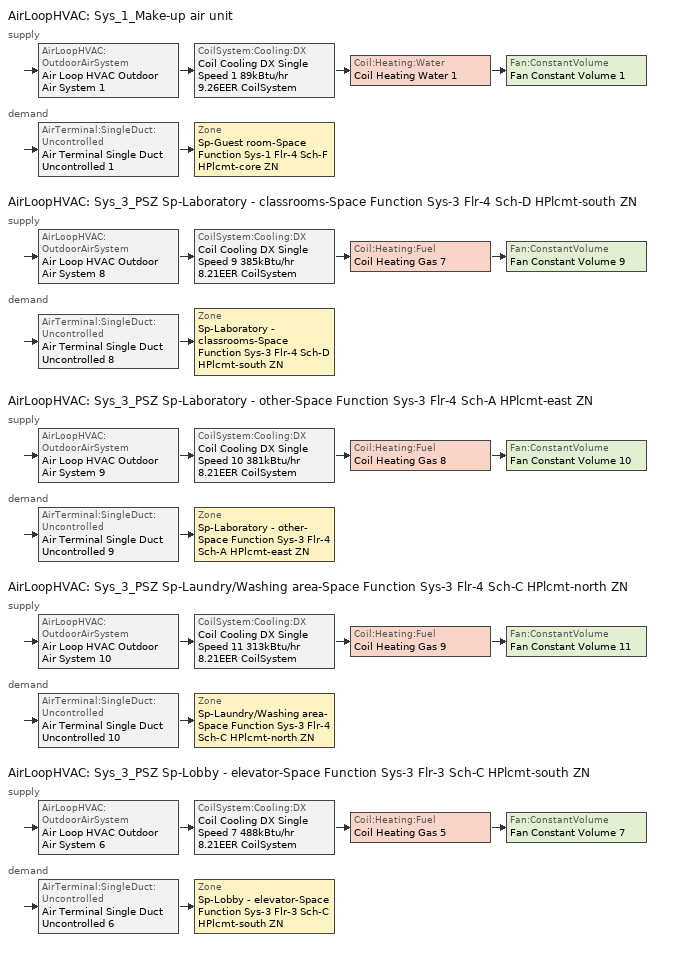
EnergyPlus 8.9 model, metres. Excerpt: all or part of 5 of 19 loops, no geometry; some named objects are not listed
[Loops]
AirLoopHVAC 'Sys_1_Make-up air unit'
 supply: AirLoopHVAC:OutdoorAirSystem 'Air Loop HVAC Outdoor Air System 1' > CoilSystem:Cooling:DX 'Coil Cooling DX Single Speed 1 89kBtu/hr 9.26EER CoilSystem' > Coil:Heating:Water 'Coil Heating Water 1' > Fan:ConstantVolume 'Fan Constant Volume 1'
 demand: AirTerminal:SingleDuct:Uncontrolled 'Air Terminal Single Duct Uncontrolled 1' > Zone 'Sp-Guest room-Space Function Sys-1 Flr-4 Sch-F HPlcmt-core ZN'
AirLoopHVAC 'Sys_3_PSZ Sp-Laboratory - classrooms-Space Function Sys-3 Flr-4 Sch-D HPlcmt-south ZN'
 supply: AirLoopHVAC:OutdoorAirSystem 'Air Loop HVAC Outdoor Air System 8' > CoilSystem:Cooling:DX 'Coil Cooling DX Single Speed 9 385kBtu/hr 8.21EER CoilSystem' > Coil:Heating:Fuel 'Coil Heating Gas 7' > Fan:ConstantVolume 'Fan Constant Volume 9'
 demand: AirTerminal:SingleDuct:Uncontrolled 'Air Terminal Single Duct Uncontrolled 8' > Zone 'Sp-Laboratory - classrooms-Space Function Sys-3 Flr-4 Sch-D HPlcmt-south ZN'
AirLoopHVAC 'Sys_3_PSZ Sp-Laboratory - other-Space Function Sys-3 Flr-4 Sch-A HPlcmt-east ZN'
 supply: AirLoopHVAC:OutdoorAirSystem 'Air Loop HVAC Outdoor Air System 9' > CoilSystem:Cooling:DX 'Coil Cooling DX Single Speed 10 381kBtu/hr 8.21EER CoilSystem' > Coil:Heating:Fuel 'Coil Heating Gas 8' > Fan:ConstantVolume 'Fan Constant Volume 10'
 demand: AirTerminal:SingleDuct:Uncontrolled 'Air Terminal Single Duct Uncontrolled 9' > Zone 'Sp-Laboratory - other-Space Function Sys-3 Flr-4 Sch-A HPlcmt-east ZN'
AirLoopHVAC 'Sys_3_PSZ Sp-Laundry/Washing area-Space Function Sys-3 Flr-4 Sch-C HPlcmt-north ZN'
 supply: AirLoopHVAC:OutdoorAirSystem 'Air Loop HVAC Outdoor Air System 10' > CoilSystem:Cooling:DX 'Coil Cooling DX Single Speed 11 313kBtu/hr 8.21EER CoilSystem' > Coil:Heating:Fuel 'Coil Heating Gas 9' > Fan:ConstantVolume 'Fan Constant Volume 11'
 demand: AirTerminal:SingleDuct:Uncontrolled 'Air Terminal Single Duct Uncontrolled 10' > Zone 'Sp-Laundry/Washing area-Space Function Sys-3 Flr-4 Sch-C HPlcmt-north ZN'
AirLoopHVAC 'Sys_3_PSZ Sp-Lobby - elevator-Space Function Sys-3 Flr-3 Sch-C HPlcmt-south ZN'
 supply: AirLoopHVAC:OutdoorAirSystem 'Air Loop HVAC Outdoor Air System 6' > CoilSystem:Cooling:DX 'Coil Cooling DX Single Speed 7 488kBtu/hr 8.21EER CoilSystem' > Coil:Heating:Fuel 'Coil Heating Gas 5' > Fan:ConstantVolume 'Fan Constant Volume 7'
 demand: AirTerminal:SingleDuct:Uncontrolled 'Air Terminal Single Duct Uncontrolled 6' > Zone 'Sp-Lobby - elevator-Space Function Sys-3 Flr-3 Sch-C HPlcmt-south ZN'
[ZoneControl:Thermostat] Control Object Type 1=ThermostatSetpoint:DualSetpoint
Name | Zone or ZoneList | Control Type Schedule | Control Name 1
Sp-Guest room-Space Function Sys-1 Flr-4 Sch-F HPlcmt-core ZN Thermostat | Sp-Guest room-Space Function Sys-1 Flr-4 Sch-F HPlcmt-core ZN | Sp-Guest room-Space Function Sys-1 Flr-4 Sch-F HPlcmt-core ZN Thermostat Schedule | Space Function Guest room Thermostat 2
Sp-Laboratory - classrooms-Space Function Sys-3 Flr-4 Sch-D HPlcmt-south ZN Thermostat | Sp-Laboratory - classrooms-Space Function Sys-3 Flr-4 Sch-D HPlcmt-south ZN | Sp-Laboratory - classrooms-Space Function Sys-3 Flr-4 Sch-D HPlcmt-south ZN Thermostat Schedule | Space Function Laboratory - classrooms Thermostat 2
Sp-Laboratory - other-Space Function Sys-3 Flr-4 Sch-A HPlcmt-east ZN Thermostat | Sp-Laboratory - other-Space Function Sys-3 Flr-4 Sch-A HPlcmt-east ZN | Sp-Laboratory - other-Space Function Sys-3 Flr-4 Sch-A HPlcmt-east ZN Thermostat Schedule | Space Function Laboratory - other Thermostat 2
Sp-Laundry/Washing area-Space Function Sys-3 Flr-4 Sch-C HPlcmt-north ZN Thermostat | Sp-Laundry/Washing area-Space Function Sys-3 Flr-4 Sch-C HPlcmt-north ZN | Sp-Laundry/Washing area-Space Function Sys-3 Flr-4 Sch-C HPlcmt-north ZN Thermostat Schedule | Space Function Laundry/Washing area Thermostat 2
Sp-Lobby - elevator-Space Function Sys-3 Flr-3 Sch-C HPlcmt-south ZN Thermostat | Sp-Lobby - elevator-Space Function Sys-3 Flr-3 Sch-C HPlcmt-south ZN | Sp-Lobby - elevator-Space Function Sys-3 Flr-3 Sch-C HPlcmt-south ZN Thermostat Schedule | Space Function Lobby - elevator Thermostat 2
[ThermostatSetpoint:DualSetpoint]
Name | Heating Setpoint Temperature Schedule | Cooling Setpoint Temperature Schedule
Space Function Guest room Thermostat 2 | NECB-F-Thermostat Setpoint-Heating | NECB-F-Thermostat Setpoint-Cooling
Space Function Laboratory - classrooms Thermostat 2 | NECB-D-Thermostat Setpoint-Heating | NECB-D-Thermostat Setpoint-Cooling
Space Function Laboratory - other Thermostat 2 | NECB-A-Thermostat Setpoint-Heating | NECB-A-Thermostat Setpoint-Cooling
Space Function Laundry/Washing area Thermostat 2; Space Function Lobby - elevator Thermostat 2 | NECB-C-Thermostat Setpoint-Heating | NECB-C-Thermostat Setpoint-Cooling
[ZoneHVAC:PackagedTerminalAirConditioner]
Sp-Guest room-Space Function Sys-1 Flr-4 Sch-F HPlcmt-core ZN PTAC: Availability Schedule=Always On Discrete; Cooling Supply Air Flow Rate {m3/s}=Autosize; Heating Supply Air Flow Rate {m3/s}=Autosize; No Load Supply Air Flow Rate {m3/s}=Autosize; Cooling Outdoor Air Flow Rate {m3/s}=Autosize; Heating Outdoor Air Flow Rate {m3/s}=Autosize; No Load Outdoor Air Flow Rate {m3/s}=Autosize; Supply Air Fan=Fan Constant Volume 2; Heating Coil=Coil Heating Electric 1; Cooling Coil=Coil Cooling DX Single Speed 2 165kBtu/hr 9.3EER; Fan Placement=DrawThrough
[Fan:ConstantVolume] Fan Total Efficiency=0.39975; Pressure Rise {Pa}=640; Maximum Flow Rate {m3/s}=AutoSize; Motor Efficiency=0.615; Motor In Airstream Fraction=1
Name | Availability Schedule
Fan Constant Volume 2 | Always On Discrete
Fan Constant Volume 1 | Sys_1_Make-up air unit Occ Sch
Fan Constant Volume 9 | Sys_3_PSZ Sp-Laboratory - classrooms-Space Function Sys-3 Flr-4 Sch-D HPlcmt-south ZN Occ Sch
Fan Constant Volume 10 | Sys_3_PSZ Sp-Laboratory - other-Space Function Sys-3 Flr-4 Sch-A HPlcmt-east ZN Occ Sch
Fan Constant Volume 11 | Sys_3_PSZ Sp-Laundry/Washing area-Space Function Sys-3 Flr-4 Sch-C HPlcmt-north ZN Occ Sch
Fan Constant Volume 7 | Sys_3_PSZ Sp-Lobby - elevator-Space Function Sys-3 Flr-3 Sch-C HPlcmt-south ZN Occ Sch
[Coil:Heating:Electric]
Coil Heating Electric 1: Availability Schedule=ON_OFF_ALWAYS_OFF; Efficiency=1; Nominal Capacity {W}=Autosize
[Coil:Cooling:DX:SingleSpeed] Availability Schedule=Always On Discrete; Gross Rated Total Cooling Capacity {W}=Autosize; Gross Rated Sensible Heat Ratio=Autosize; Rated Air Flow Rate {m3/s}=Autosize; Rated Evaporator Fan Power Per Volume Flow Rate {W/(m3/s)}=773.3; Total Cooling Capacity Function of Temperature Curve=DXCOOL-NECB2011-REF-CAPFT; Total Cooling Capacity Function of Flow Fraction Curve=DXCOOL-NECB2011-REF-CAPFFLOW; Energy Input Ratio Function of Temperature Curve=DXCOOL-NECB2011-REF-COOLEIRFT; Energy Input Ratio Function of Flow Fraction Curve=DXCOOL-NECB2011-REF-COOLEIRFFLOW; Part Load Fraction Correlation Curve=DXCOOL-NECB2011-REF-COOLPLFFPLR; Condenser Type=AirCooled; Evaporative Condenser Effectiveness=0; Evaporative Condenser Air Flow Rate {m3/s}=Autosize; Evaporative Condenser Pump Rated Power Consumption {W}=Autosize; Crankcase Heater Capacity {W}=0; Maximum Outdoor Dry-Bulb Temperature for Crankcase Heater Operation {C}=0; Basin Heater Capacity {W/K}=0; Basin Heater Setpoint Temperature {C}=10
Name | Gross Rated Cooling COP {W/W}
Coil Cooling DX Single Speed 2 165kBtu/hr 9.3EER | 3.26533
Coil Cooling DX Single Speed 1 89kBtu/hr 9.26EER | 3.19482
Coil Cooling DX Single Speed 9 385kBtu/hr 8.21EER | 3.02297
Coil Cooling DX Single Speed 10 381kBtu/hr 8.21EER | 3.02034
Coil Cooling DX Single Speed 11 313kBtu/hr 8.21EER | 2.97648
Coil Cooling DX Single Speed 7 488kBtu/hr 8.21EER | 3.08912
[AirTerminal:SingleDuct:Uncontrolled] Availability Schedule=Always On Discrete; Maximum Air Flow Rate {m3/s}=AutoSize
Air Terminal Single Duct Uncontrolled 1; Air Terminal Single Duct Uncontrolled 8; Air Terminal Single Duct Uncontrolled 9; Air Terminal Single Duct Uncontrolled 10; Air Terminal Single Duct Uncontrolled 6
[Zone equipment]
Sp-Guest room-Space Function Sys-1 Flr-4 Sch-F HPlcmt-core ZN: Sp-Guest room-Space Function Sys-1 Flr-4 Sch-F HPlcmt-core ZN PTAC, Zone HVAC Baseboard Convective Water 1, Air Terminal Single Duct Uncontrolled 1
Sp-Laboratory - classrooms-Space Function Sys-3 Flr-4 Sch-D HPlcmt-south ZN: Air Terminal Single Duct Uncontrolled 8, Zone HVAC Baseboard Convective Water 8
Sp-Laboratory - other-Space Function Sys-3 Flr-4 Sch-A HPlcmt-east ZN: Air Terminal Single Duct Uncontrolled 9, Zone HVAC Baseboard Convective Water 9
Sp-Laundry/Washing area-Space Function Sys-3 Flr-4 Sch-C HPlcmt-north ZN: Air Terminal Single Duct Uncontrolled 10, Zone HVAC Baseboard Convective Water 10
Sp-Lobby - elevator-Space Function Sys-3 Flr-3 Sch-C HPlcmt-south ZN: Air Terminal Single Duct Uncontrolled 6, Zone HVAC Baseboard Convective Water 6
[Sizing:Zone] Zone Cooling Design Supply Air Temperature Input Method=SupplyAirTemperature; Zone Cooling Design Supply Air Temperature {C}=13; Zone Cooling Design Supply Air Temperature Difference {deltaC}=11.11; Zone Heating Design Supply Air Temperature Input Method=SupplyAirTemperature; Zone Heating Design Supply Air Temperature {C}=43; Zone Heating Design Supply Air Temperature Difference {deltaC}=11.11; Zone Cooling Design Supply Air Humidity Ratio {kgWater/kgDryAir}=0.0085; Zone Heating Design Supply Air Humidity Ratio {kgWater/kgDryAir}=0.008; Zone Heating Sizing Factor=1.3; Zone Cooling Sizing Factor=1.1; Cooling Design Air Flow Method=DesignDay; Cooling Design Air Flow Rate {m3/s}=0; Cooling Minimum Air Flow per Zone Floor Area {m3/s-m2}=0.000762; Cooling Minimum Air Flow {m3/s}=0; Cooling Minimum Air Flow Fraction=0; Heating Design Air Flow Method=DesignDay; Heating Design Air Flow Rate {m3/s}=0; Heating Maximum Air Flow per Zone Floor Area {m3/s-m2}=0.002032; Heating Maximum Air Flow {m3/s}=0.141576; Heating Maximum Air Flow Fraction=0.3; Account for Dedicated Outdoor Air System=No
Name | Design Specification Outdoor Air Object | Design Specification Zone Air Distribution Object
Sp-Guest room-Space Function Sys-1 Flr-4 Sch-F HPlcmt-core ZN | Space Function Guest room Ventilation | Sp-Guest room-Space Function Sys-1 Flr-4 Sch-F HPlcmt-core ZN Design Spec Zone Air Dist
Sp-Laboratory - classrooms-Space Function Sys-3 Flr-4 Sch-D HPlcmt-south ZN | Space Function Laboratory - classrooms Ventilation | Sp-Laboratory - classrooms-Space Function Sys-3 Flr-4 Sch-D HPlcmt-south ZN Design Spec Zone Air Dist
Sp-Laboratory - other-Space Function Sys-3 Flr-4 Sch-A HPlcmt-east ZN | Space Function Laboratory - other Ventilation | Sp-Laboratory - other-Space Function Sys-3 Flr-4 Sch-A HPlcmt-east ZN Design Spec Zone Air Dist
Sp-Laundry/Washing area-Space Function Sys-3 Flr-4 Sch-C HPlcmt-north ZN | Space Function Laundry/Washing area Ventilation | Sp-Laundry/Washing area-Space Function Sys-3 Flr-4 Sch-C HPlcmt-north ZN Design Spec Zone Air Dist
Sp-Lobby - elevator-Space Function Sys-3 Flr-3 Sch-C HPlcmt-south ZN | Space Function Lobby - elevator Ventilation | Sp-Lobby - elevator-Space Function Sys-3 Flr-3 Sch-C HPlcmt-south ZN Design Spec Zone Air Dist
[DesignSpecification:ZoneAirDistribution] Zone Air Distribution Effectiveness in Cooling Mode=1; Zone Air Distribution Effectiveness in Heating Mode=1
Sp-Guest room-Space Function Sys-1 Flr-4 Sch-F HPlcmt-core ZN Design Spec Zone Air Dist; Sp-Laboratory - classrooms-Space Function Sys-3 Flr-4 Sch-D HPlcmt-south ZN Design Spec Zone Air Dist; Sp-Laboratory - other-Space Function Sys-3 Flr-4 Sch-A HPlcmt-east ZN Design Spec Zone Air Dist; Sp-Laundry/Washing area-Space Function Sys-3 Flr-4 Sch-C HPlcmt-north ZN Design Spec Zone Air Dist; Sp-Lobby - elevator-Space Function Sys-3 Flr-3 Sch-C HPlcmt-south ZN Design Spec Zone Air Dist
[Controller:MechanicalVentilation] Demand Controlled Ventilation=No; System Outdoor Air Method=ZoneSum
Name | Availability Schedule | Zone Name 1 | Design Specification Outdoor Air Object Name 1 | Design Specification Zone Air Distribution Object Name 1
Controller Mechanical Ventilation 1 | Sys_1_Make-up air unit Occ Sch | Sp-Guest room-Space Function Sys-1 Flr-4 Sch-F HPlcmt-core ZN | Space Function Guest room Ventilation | Sp-Guest room-Space Function Sys-1 Flr-4 Sch-F HPlcmt-core ZN Design Spec Zone Air Dist
Controller Mechanical Ventilation 8 | Sys_3_PSZ Sp-Laboratory - classrooms-Space Function Sys-3 Flr-4 Sch-D HPlcmt-south ZN Occ Sch | Sp-Laboratory - classrooms-Space Function Sys-3 Flr-4 Sch-D HPlcmt-south ZN | Space Function Laboratory - classrooms Ventilation | Sp-Laboratory - classrooms-Space Function Sys-3 Flr-4 Sch-D HPlcmt-south ZN Design Spec Zone Air Dist
Controller Mechanical Ventilation 9 | Sys_3_PSZ Sp-Laboratory - other-Space Function Sys-3 Flr-4 Sch-A HPlcmt-east ZN Occ Sch | Sp-Laboratory - other-Space Function Sys-3 Flr-4 Sch-A HPlcmt-east ZN | Space Function Laboratory - other Ventilation | Sp-Laboratory - other-Space Function Sys-3 Flr-4 Sch-A HPlcmt-east ZN Design Spec Zone Air Dist
Controller Mechanical Ventilation 10 | Sys_3_PSZ Sp-Laundry/Washing area-Space Function Sys-3 Flr-4 Sch-C HPlcmt-north ZN Occ Sch | Sp-Laundry/Washing area-Space Function Sys-3 Flr-4 Sch-C HPlcmt-north ZN | Space Function Laundry/Washing area Ventilation | Sp-Laundry/Washing area-Space Function Sys-3 Flr-4 Sch-C HPlcmt-north ZN Design Spec Zone Air Dist
Controller Mechanical Ventilation 6 | Sys_3_PSZ Sp-Lobby - elevator-Space Function Sys-3 Flr-3 Sch-C HPlcmt-south ZN Occ Sch | Sp-Lobby - elevator-Space Function Sys-3 Flr-3 Sch-C HPlcmt-south ZN | Space Function Lobby - elevator Ventilation | Sp-Lobby - elevator-Space Function Sys-3 Flr-3 Sch-C HPlcmt-south ZN Design Spec Zone Air Dist
[DesignSpecification:OutdoorAir] Outdoor Air Method=Sum; Outdoor Air Flow per Person {m3/s-person}=0; Outdoor Air Flow per Zone {m3/s}=0; Outdoor Air Flow Air Changes per Hour {1/hr}=0
Name | Outdoor Air Flow per Zone Floor Area {m3/s-m2}
Space Function Guest room Ventilation | 0.0005588
Space Function Laboratory - classrooms Ventilation; Space Function Laboratory - other Ventilation | 0.0021844
Space Function Laundry/Washing area Ventilation | 0.00084836
Space Function Lobby - elevator Ventilation | 0.00404876
[Coil:Heating:Water]
Coil Heating Water 1: Availability Schedule=Always On Discrete; U-Factor Times Area Value {W/K}=Autosize; Maximum Water Flow Rate {m3/s}=Autosize; Performance Input Method=UFactorTimesAreaAndDesignWaterFlowRate; Rated Capacity {W}=Autosize; Rated Inlet Water Temperature {C}=82.2; Rated Inlet Air Temperature {C}=16.6; Rated Outlet Water Temperature {C}=71.1; Rated Outlet Air Temperature {C}=32.2; Rated Ratio for Air and Water Convection=0.5
[AirLoopHVAC] Design Supply Air Flow Rate {m3/s}=AutoSize
Sys_1_Make-up air unit; Sys_3_PSZ Sp-Laboratory - classrooms-Space Function Sys-3 Flr-4 Sch-D HPlcmt-south ZN; Sys_3_PSZ Sp-Laboratory - other-Space Function Sys-3 Flr-4 Sch-A HPlcmt-east ZN; Sys_3_PSZ Sp-Laundry/Washing area-Space Function Sys-3 Flr-4 Sch-C HPlcmt-north ZN; Sys_3_PSZ Sp-Lobby - elevator-Space Function Sys-3 Flr-3 Sch-C HPlcmt-south ZN
[Sizing:System] Design Outdoor Air Flow Rate {m3/s}=Autosize; Central Heating Maximum System Air Flow Ratio=1; Preheat Design Temperature {C}=7; Preheat Design Humidity Ratio {kgWater/kgDryAir}=0.008; Precool Design Temperature {C}=13; Precool Design Humidity Ratio {kgWater/kgDryAir}=0.008; Central Cooling Design Supply Air Temperature {C}=13; Central Heating Design Supply Air Temperature {C}=43; Type of Zone Sum to Use=NonCoincident; Central Cooling Design Supply Air Humidity Ratio {kgWater/kgDryAir}=0.0085; Central Heating Design Supply Air Humidity Ratio {kgWater/kgDryAir}=0.008; Cooling Supply Air Flow Rate Method=DesignDay; Cooling Supply Air Flow Rate {m3/s}=0; Cooling Supply Air Flow Rate Per Floor Area {m3/s-m2}=0.00996765; Cooling Fraction of Autosized Cooling Supply Air Flow Rate=1; Cooling Supply Air Flow Rate Per Unit Cooling Capacity {m3/s-W}=3.94755e-05; Heating Supply Air Flow Rate Method=DesignDay; Heating Supply Air Flow Rate {m3/s}=0; Heating Supply Air Flow Rate Per Floor Area {m3/s-m2}=0.00996765; Heating Fraction of Autosized Heating Supply Air Flow Rate=1; Heating Fraction of Autosized Cooling Supply Air Flow Rate=1; Heating Supply Air Flow Rate Per Unit Heating Capacity {m3/s-W}=3.15882e-05; System Outdoor Air Method=ZoneSum; Zone Maximum Outdoor Air Fraction=1; Cooling Design Capacity Method=CoolingDesignCapacity; Cooling Design Capacity {W}=Autosize; Cooling Design Capacity Per Floor Area {W/m2}=234.7; Fraction of Autosized Cooling Design Capacity=1; Heating Design Capacity Method=HeatingDesignCapacity; Heating Design Capacity {W}=Autosize; Heating Design Capacity Per Floor Area {W/m2}=157; Fraction of Autosized Heating Design Capacity=1; Central Cooling Capacity Control Method=OnOff
Name | Type of Load to Size On | 100% Outdoor Air in Cooling | 100% Outdoor Air in Heating
Sys_1_Make-up air unit | VentilationRequirement | Yes | Yes
Sys_3_PSZ Sp-Laboratory - classrooms-Space Function Sys-3 Flr-4 Sch-D HPlcmt-south ZN; Sys_3_PSZ Sp-Laboratory - other-Space Function Sys-3 Flr-4 Sch-A HPlcmt-east ZN; Sys_3_PSZ Sp-Laundry/Washing area-Space Function Sys-3 Flr-4 Sch-C HPlcmt-north ZN; Sys_3_PSZ Sp-Lobby - elevator-Space Function Sys-3 Flr-3 Sch-C HPlcmt-south ZN | Sensible | No | No
[Controller:WaterCoil]
Controller Water Coil 1: Control Variable=Temperature; Action=Normal; Actuator Variable=Flow; Controller Convergence Tolerance {deltaC}=0.0001; Maximum Actuated Flow {m3/s}=Autosize; Minimum Actuated Flow {m3/s}=0
[Controller:OutdoorAir] Minimum Outdoor Air Flow Rate {m3/s}=Autosize; Maximum Outdoor Air Flow Rate {m3/s}=Autosize; Economizer Control Type=DifferentialEnthalpy; Economizer Control Action Type=ModulateFlow; Lockout Type=NoLockout; Minimum Limit Type=FixedMinimum; High Humidity Control=No; Control High Indoor Humidity Based on Outdoor Humidity Ratio=Yes
Name | Minimum Outdoor Air Schedule | Mechanical Ventilation Controller | Heat Recovery Bypass Control Type
Controller Outdoor Air 1 | Sys_1_Make-up air unit Occ Sch | Controller Mechanical Ventilation 1 | BypassWhenWithinEconomizerLimits
Controller Outdoor Air 8 | Sys_3_PSZ Sp-Laboratory - classrooms-Space Function Sys-3 Flr-4 Sch-D HPlcmt-south ZN Occ Sch | Controller Mechanical Ventilation 8 | BypassWhenOAFlowGreaterThanMinimum
Controller Outdoor Air 9 | Sys_3_PSZ Sp-Laboratory - other-Space Function Sys-3 Flr-4 Sch-A HPlcmt-east ZN Occ Sch | Controller Mechanical Ventilation 9 | BypassWhenOAFlowGreaterThanMinimum
Controller Outdoor Air 10 | Sys_3_PSZ Sp-Laundry/Washing area-Space Function Sys-3 Flr-4 Sch-C HPlcmt-north ZN Occ Sch | Controller Mechanical Ventilation 10 | BypassWhenOAFlowGreaterThanMinimum
Controller Outdoor Air 6 | Sys_3_PSZ Sp-Lobby - elevator-Space Function Sys-3 Flr-3 Sch-C HPlcmt-south ZN Occ Sch | Controller Mechanical Ventilation 6 | BypassWhenOAFlowGreaterThanMinimum
[HeatExchanger:AirToAir:SensibleAndLatent] Availability Schedule=Always On Discrete; Nominal Supply Air Flow Rate {m3/s}=Autosize; Sensible Effectiveness at 100% Heating Air Flow=0.5; Latent Effectiveness at 100% Heating Air Flow=0.5; Sensible Effectiveness at 75% Heating Air Flow=0.5; Latent Effectiveness at 75% Heating Air Flow=0.5; Sensible Effectiveness at 100% Cooling Air Flow=0.5; Latent Effectiveness at 100% Cooling Air Flow=0.5; Sensible Effectiveness at 75% Cooling Air Flow=0.5; Latent Effectiveness at 75% Cooling Air Flow=0.5; Supply Air Outlet Temperature Control=Yes; Heat Exchanger Type=Rotary; Frost Control Type=ExhaustOnly; Threshold Temperature {C}=-23.3; Initial Defrost Time Fraction=0.167; Rate of Defrost Time Fraction Increase {1/K}=1.44; Economizer Lockout=Yes
Name | Nominal Electric Power {W}
Sys_1_Make-up air unit ERV | 1052.35
Sys_3_PSZ Sp-Laboratory - classrooms-Space Function Sys-3 Flr-4 Sch-D HPlcmt-south ZN ERV; Sys_3_PSZ Sp-Laboratory - other-Space Function Sys-3 Flr-4 Sch-A HPlcmt-east ZN ERV | 2988.7
Sys_3_PSZ Sp-Laundry/Washing area-Space Function Sys-3 Flr-4 Sch-C HPlcmt-north ZN ERV | 1191.31
Sys_3_PSZ Sp-Lobby - elevator-Space Function Sys-3 Flr-3 Sch-C HPlcmt-south ZN ERV | 5496.85
[SetpointManager:OutdoorAirPretreat] Control Variable=Temperature; Minimum Setpoint Temperature {C}=-99; Maximum Setpoint Temperature {C}=99; Minimum Setpoint Humidity Ratio {kgWater/kgDryAir}=1e-05; Maximum Setpoint Humidity Ratio {kgWater/kgDryAir}=1
Setpoint Manager Outdoor Air Pretreat 1; Setpoint Manager Outdoor Air Pretreat 2; Setpoint Manager Outdoor Air Pretreat 3; Setpoint Manager Outdoor Air Pretreat 4; Setpoint Manager Outdoor Air Pretreat 5
[SetpointManager:MixedAir] Control Variable=Temperature
Node 44 OS Default SPM; Node 43 OS Default SPM; Node 42 OS Default SPM; Node 137 OS Default SPM; Node 136 OS Default SPM; Node 135 OS Default SPM; Node 150 OS Default SPM; Node 149 OS Default SPM; Node 148 OS Default SPM; Node 163 OS Default SPM; Node 162 OS Default SPM; Node 161 OS Default SPM; Node 111 OS Default SPM; Node 110 OS Default SPM; Node 109 OS Default SPM
[CoilSystem:Cooling:DX] Availability Schedule=Always On Discrete
Name | Cooling Coil
Coil Cooling DX Single Speed 1 89kBtu/hr 9.26EER CoilSystem | Coil Cooling DX Single Speed 1 89kBtu/hr 9.26EER
Coil Cooling DX Single Speed 9 385kBtu/hr 8.21EER CoilSystem | Coil Cooling DX Single Speed 9 385kBtu/hr 8.21EER
Coil Cooling DX Single Speed 10 381kBtu/hr 8.21EER CoilSystem | Coil Cooling DX Single Speed 10 381kBtu/hr 8.21EER
Coil Cooling DX Single Speed 11 313kBtu/hr 8.21EER CoilSystem | Coil Cooling DX Single Speed 11 313kBtu/hr 8.21EER
Coil Cooling DX Single Speed 7 488kBtu/hr 8.21EER CoilSystem | Coil Cooling DX Single Speed 7 488kBtu/hr 8.21EER
[SetpointManager:Scheduled]
Setpoint Manager Scheduled 1: Control Variable=Temperature; Schedule=Makeup-Air Unit Supply Air Temp
[Coil:Heating:Fuel] Availability Schedule=Always On Discrete; Fuel Type=NaturalGas; Burner Efficiency=0.81; Nominal Capacity {W}=AutoSize; Parasitic Electric Load {W}=0; Part Load Fraction Correlation Curve=FURNACE-EFFPLR-NECB2011; Parasitic Fuel Load {W}=0
Coil Heating Gas 7; Coil Heating Gas 8; Coil Heating Gas 9; Coil Heating Gas 5
[SetpointManager:SingleZone:Reheat] Control Variable=Temperature; Minimum Supply Air Temperature {C}=13; Maximum Supply Air Temperature {C}=43
Name | Control Zone
Setpoint Manager Single Zone Reheat 7 | Sp-Laboratory - classrooms-Space Function Sys-3 Flr-4 Sch-D HPlcmt-south ZN
Setpoint Manager Single Zone Reheat 8 | Sp-Laboratory - other-Space Function Sys-3 Flr-4 Sch-A HPlcmt-east ZN
Setpoint Manager Single Zone Reheat 9 | Sp-Laundry/Washing area-Space Function Sys-3 Flr-4 Sch-C HPlcmt-north ZN
Setpoint Manager Single Zone Reheat 5 | Sp-Lobby - elevator-Space Function Sys-3 Flr-3 Sch-C HPlcmt-south ZN
[Schedule:Compact]
Sp-Guest room-Space Function Sys-1 Flr-4 Sch-F HPlcmt-core ZN Thermostat Schedule; Sp-Laboratory - classrooms-Space Function Sys-3 Flr-4 Sch-D HPlcmt-south ZN Thermostat Schedule; Sp-Laboratory - other-Space Function Sys-3 Flr-4 Sch-A HPlcmt-east ZN Thermostat Schedule; Sp-Laundry/Washing area-Space Function Sys-3 Flr-4 Sch-C HPlcmt-north ZN Thermostat Schedule; Sp-Lobby - elevator-Space Function Sys-3 Flr-3 Sch-C HPlcmt-south ZN Thermostat Schedule: Through: 12/31, For: AllDays, Until: 24:00, 4
[Schedule:Day:Interval]
NECB-F-Thermostat Setpoint-Heating Sun|Hol Day; NECB-F-Thermostat Setpoint-Heating Default|Wkdy Day; NECB-F-Thermostat Setpoint-Heating Sat Day; NECB-F-Thermostat Setpoint-Heating Default: No, 01:00, 22, 07:00, 18, 08:00, 20, 24:00, 22
NECB-F-Thermostat Setpoint-Cooling Sun|Hol Day; NECB-F-Thermostat Setpoint-Cooling Default|Wkdy Day; NECB-F-Thermostat Setpoint-Cooling Sat Day; NECB-F-Thermostat Setpoint-Cooling Default: No, 24:00, 24
sunON_OFF_ALWAYS_OFF 1; wkdON_OFF_ALWAYS_OFF 1; satON_OFF_ALWAYS_OFF 1; Schedule Day 3: No, 01:00, 0, 02:00, 0, 03:00, 0, 04:00, 0, 05:00, 0, 06:00, 0, 07:00, 0, 08:00, 0, 09:00, 0, 10:00, 0, 11:00, 0, 12:00, 0, 13:00, 0, 14:00, 0, 15:00, 0, 16:00, 0, 17:00, 0, 18:00, 0, 19:00, 0, 20:00, 0, 21:00, 0, 22:00, 0, 23:00, 0, 24:00, 0
Sys_1_Make-up air unit Occ Sch Sunday; Sys_1_Make-up air unit Occ Sch Monday; Sys_1_Make-up air unit Occ Sch Tuesday; Sys_1_Make-up air unit Occ Sch Wednesday; Sys_1_Make-up air unit Occ Sch Thursday; Sys_1_Make-up air unit Occ Sch Friday; Sys_1_Make-up air unit Occ Sch Saturday: No, 10:00, 1, 16:00, 0, 24:00, 1
Sys_1_Make-up air unit Occ Sch Default; Sys_1_Make-up air unit Occ Sch Summer Design Day; Sys_1_Make-up air unit Occ Sch Winter Design Day; Sys_3_PSZ Sp-Laboratory - classrooms-Space Function Sys-3 Flr-4 Sch-D HPlcmt-south ZN Occ Sch Default; Sys_3_PSZ Sp-Laboratory - classrooms-Space Function Sys-3 Flr-4 Sch-D HPlcmt-south ZN Occ Sch Summer Design Day; Sys_3_PSZ Sp-Laboratory - classrooms-Space Function Sys-3 Flr-4 Sch-D HPlcmt-south ZN Occ Sch Winter Design Day; Sys_3_PSZ Sp-Laboratory - other-Space Function Sys-3 Flr-4 Sch-A HPlcmt-east ZN Occ Sch Default; Sys_3_PSZ Sp-Laboratory - other-Space Function Sys-3 Flr-4 Sch-A HPlcmt-east ZN Occ Sch Summer Design Day; Sys_3_PSZ Sp-Laboratory - other-Space Function Sys-3 Flr-4 Sch-A HPlcmt-east ZN Occ Sch Winter Design Day; Sys_3_PSZ Sp-Laundry/Washing area-Space Function Sys-3 Flr-4 Sch-C HPlcmt-north ZN Occ Sch Default; Sys_3_PSZ Sp-Laundry/Washing area-Space Function Sys-3 Flr-4 Sch-C HPlcmt-north ZN Occ Sch Summer Design Day; Sys_3_PSZ Sp-Laundry/Washing area-Space Function Sys-3 Flr-4 Sch-C HPlcmt-north ZN Occ Sch Winter Design Day; Sys_3_PSZ Sp-Lobby - elevator-Space Function Sys-3 Flr-3 Sch-C HPlcmt-south ZN Occ Sch Default; Sys_3_PSZ Sp-Lobby - elevator-Space Function Sys-3 Flr-3 Sch-C HPlcmt-south ZN Occ Sch Summer Design Day; Sys_3_PSZ Sp-Lobby - elevator-Space Function Sys-3 Flr-3 Sch-C HPlcmt-south ZN Occ Sch Winter Design Day: No, 24:00, 1
NECB-D-Thermostat Setpoint-Heating Sun|Hol Day; NECB-D-Thermostat Setpoint-Heating Sat Day; NECB-A-Thermostat Setpoint-Heating Sun|Hol Day; NECB-A-Thermostat Setpoint-Heating Sat Day: No, 24:00, 18
NECB-D-Thermostat Setpoint-Heating Default|Wkdy Day; NECB-D-Thermostat Setpoint-Heating Default: No, 07:00, 18, 08:00, 20, 23:00, 22, 24:00, 18
NECB-D-Thermostat Setpoint-Cooling Sun|Hol Day; NECB-D-Thermostat Setpoint-Cooling Sat Day; NECB-A-Thermostat Setpoint-Cooling Sun|Hol Day; NECB-A-Thermostat Setpoint-Cooling Sat Day: No, 24:00, 35
NECB-D-Thermostat Setpoint-Cooling Default|Wkdy Day; NECB-D-Thermostat Setpoint-Cooling Default: No, 07:00, 35, 23:00, 24, 24:00, 35
Sys_3_PSZ Sp-Laboratory - classrooms-Space Function Sys-3 Flr-4 Sch-D HPlcmt-south ZN Occ Sch Sunday; Sys_3_PSZ Sp-Laboratory - classrooms-Space Function Sys-3 Flr-4 Sch-D HPlcmt-south ZN Occ Sch Saturday; Sys_3_PSZ Sp-Laboratory - other-Space Function Sys-3 Flr-4 Sch-A HPlcmt-east ZN Occ Sch Sunday; Sys_3_PSZ Sp-Laboratory - other-Space Function Sys-3 Flr-4 Sch-A HPlcmt-east ZN Occ Sch Saturday: No, 24:00, 0
Sys_3_PSZ Sp-Laboratory - classrooms-Space Function Sys-3 Flr-4 Sch-D HPlcmt-south ZN Occ Sch Monday; Sys_3_PSZ Sp-Laboratory - classrooms-Space Function Sys-3 Flr-4 Sch-D HPlcmt-south ZN Occ Sch Tuesday; Sys_3_PSZ Sp-Laboratory - classrooms-Space Function Sys-3 Flr-4 Sch-D HPlcmt-south ZN Occ Sch Wednesday; Sys_3_PSZ Sp-Laboratory - classrooms-Space Function Sys-3 Flr-4 Sch-D HPlcmt-south ZN Occ Sch Thursday; Sys_3_PSZ Sp-Laboratory - classrooms-Space Function Sys-3 Flr-4 Sch-D HPlcmt-south ZN Occ Sch Friday: No, 09:00, 0, 18:00, 1, 19:00, 0, 22:00, 1, 24:00, 0
NECB-A-Thermostat Setpoint-Heating Default|Wkdy Day; NECB-A-Thermostat Setpoint-Heating Default: No, 06:00, 18, 07:00, 20, 21:00, 22, 24:00, 18
NECB-A-Thermostat Setpoint-Cooling Default|Wkdy Day; NECB-A-Thermostat Setpoint-Cooling Default: No, 06:00, 35, 21:00, 24, 24:00, 35
Sys_3_PSZ Sp-Laboratory - other-Space Function Sys-3 Flr-4 Sch-A HPlcmt-east ZN Occ Sch Monday; Sys_3_PSZ Sp-Laboratory - other-Space Function Sys-3 Flr-4 Sch-A HPlcmt-east ZN Occ Sch Tuesday; Sys_3_PSZ Sp-Laboratory - other-Space Function Sys-3 Flr-4 Sch-A HPlcmt-east ZN Occ Sch Wednesday; Sys_3_PSZ Sp-Laboratory - other-Space Function Sys-3 Flr-4 Sch-A HPlcmt-east ZN Occ Sch Thursday; Sys_3_PSZ Sp-Laboratory - other-Space Function Sys-3 Flr-4 Sch-A HPlcmt-east ZN Occ Sch Friday: No, 08:00, 0, 19:00, 1, 24:00, 0
NECB-C-Thermostat Setpoint-Heating Sun|Hol Day: No, 09:00, 18, 10:00, 20, 19:00, 22, 24:00, 18
NECB-C-Thermostat Setpoint-Heating Default|Wkdy Day; NECB-C-Thermostat Setpoint-Heating Sat Day; NECB-C-Thermostat Setpoint-Heating Default: No, 07:00, 18, 08:00, 20, 21:00, 22, 24:00, 18
NECB-C-Thermostat Setpoint-Cooling Sun|Hol Day: No, 07:00, 35, 19:00, 24, 24:00, 35
NECB-C-Thermostat Setpoint-Cooling Default|Wkdy Day; NECB-C-Thermostat Setpoint-Cooling Sat Day; NECB-C-Thermostat Setpoint-Cooling Default: No, 07:00, 35, 21:00, 24, 24:00, 35
Sys_3_PSZ Sp-Laundry/Washing area-Space Function Sys-3 Flr-4 Sch-C HPlcmt-north ZN Occ Sch Sunday; Sys_3_PSZ Sp-Lobby - elevator-Space Function Sys-3 Flr-3 Sch-C HPlcmt-south ZN Occ Sch Sunday: No, 09:00, 0, 19:00, 1, 24:00, 0
Sys_3_PSZ Sp-Laundry/Washing area-Space Function Sys-3 Flr-4 Sch-C HPlcmt-north ZN Occ Sch Monday; Sys_3_PSZ Sp-Laundry/Washing area-Space Function Sys-3 Flr-4 Sch-C HPlcmt-north ZN Occ Sch Tuesday; Sys_3_PSZ Sp-Laundry/Washing area-Space Function Sys-3 Flr-4 Sch-C HPlcmt-north ZN Occ Sch Wednesday; Sys_3_PSZ Sp-Laundry/Washing area-Space Function Sys-3 Flr-4 Sch-C HPlcmt-north ZN Occ Sch Thursday; Sys_3_PSZ Sp-Laundry/Washing area-Space Function Sys-3 Flr-4 Sch-C HPlcmt-north ZN Occ Sch Friday; Sys_3_PSZ Sp-Laundry/Washing area-Space Function Sys-3 Flr-4 Sch-C HPlcmt-north ZN Occ Sch Saturday; Sys_3_PSZ Sp-Lobby - elevator-Space Function Sys-3 Flr-3 Sch-C HPlcmt-south ZN Occ Sch Monday; Sys_3_PSZ Sp-Lobby - elevator-Space Function Sys-3 Flr-3 Sch-C HPlcmt-south ZN Occ Sch Tuesday; Sys_3_PSZ Sp-Lobby - elevator-Space Function Sys-3 Flr-3 Sch-C HPlcmt-south ZN Occ Sch Wednesday; Sys_3_PSZ Sp-Lobby - elevator-Space Function Sys-3 Flr-3 Sch-C HPlcmt-south ZN Occ Sch Thursday; Sys_3_PSZ Sp-Lobby - elevator-Space Function Sys-3 Flr-3 Sch-C HPlcmt-south ZN Occ Sch Friday; Sys_3_PSZ Sp-Lobby - elevator-Space Function Sys-3 Flr-3 Sch-C HPlcmt-south ZN Occ Sch Saturday: No, 09:00, 0, 21:00, 1, 24:00, 0
Makeup Air Unit Supply Air Temp Default: No, 24:00, 20
[Schedule:Week:Daily]
NECB-F-Thermostat Setpoint-Heating Week Rule - Jan1-Dec31: NECB-F-Thermostat Setpoint-Heating Sun|Hol Day, NECB-F-Thermostat Setpoint-Heating Default|Wkdy Day, NECB-F-Thermostat Setpoint-Heating Default|Wkdy Day, NECB-F-Thermostat Setpoint-Heating Default|Wkdy Day, NECB-F-Thermostat Setpoint-Heating Default|Wkdy Day, NECB-F-Thermostat Setpoint-Heating Default|Wkdy Day, NECB-F-Thermostat Setpoint-Heating Sat Day, NECB-F-Thermostat Setpoint-Heating Default, NECB-F-Thermostat Setpoint-Heating Default, NECB-F-Thermostat Setpoint-Heating Default, NECB-F-Thermostat Setpoint-Heating Default, NECB-F-Thermostat Setpoint-Heating Default
NECB-F-Thermostat Setpoint-Cooling Week Rule - Jan1-Dec31: NECB-F-Thermostat Setpoint-Cooling Sun|Hol Day, NECB-F-Thermostat Setpoint-Cooling Default|Wkdy Day, NECB-F-Thermostat Setpoint-Cooling Default|Wkdy Day, NECB-F-Thermostat Setpoint-Cooling Default|Wkdy Day, NECB-F-Thermostat Setpoint-Cooling Default|Wkdy Day, NECB-F-Thermostat Setpoint-Cooling Default|Wkdy Day, NECB-F-Thermostat Setpoint-Cooling Sat Day, NECB-F-Thermostat Setpoint-Cooling Default, NECB-F-Thermostat Setpoint-Cooling Default, NECB-F-Thermostat Setpoint-Cooling Default, NECB-F-Thermostat Setpoint-Cooling Default, NECB-F-Thermostat Setpoint-Cooling Default
ON_OFF_ALWAYS_OFF Week Rule - Jan1-Dec31: sunON_OFF_ALWAYS_OFF 1, wkdON_OFF_ALWAYS_OFF 1, wkdON_OFF_ALWAYS_OFF 1, wkdON_OFF_ALWAYS_OFF 1, wkdON_OFF_ALWAYS_OFF 1, wkdON_OFF_ALWAYS_OFF 1, satON_OFF_ALWAYS_OFF 1, Schedule Day 3, Schedule Day 3, Schedule Day 3, Schedule Day 3, Schedule Day 3
Sys_1_Make-up air unit Occ Sch Week Rule - Jan1-Dec31: Sys_1_Make-up air unit Occ Sch Sunday, Sys_1_Make-up air unit Occ Sch Monday, Sys_1_Make-up air unit Occ Sch Tuesday, Sys_1_Make-up air unit Occ Sch Wednesday, Sys_1_Make-up air unit Occ Sch Thursday, Sys_1_Make-up air unit Occ Sch Friday, Sys_1_Make-up air unit Occ Sch Saturday, Sys_1_Make-up air unit Occ Sch Default, Sys_1_Make-up air unit Occ Sch Summer Design Day, Sys_1_Make-up air unit Occ Sch Winter Design Day, Sys_1_Make-up air unit Occ Sch Default, Sys_1_Make-up air unit Occ Sch Default
NECB-D-Thermostat Setpoint-Heating Week Rule - Jan1-Dec31: NECB-D-Thermostat Setpoint-Heating Sun|Hol Day, NECB-D-Thermostat Setpoint-Heating Default|Wkdy Day, NECB-D-Thermostat Setpoint-Heating Default|Wkdy Day, NECB-D-Thermostat Setpoint-Heating Default|Wkdy Day, NECB-D-Thermostat Setpoint-Heating Default|Wkdy Day, NECB-D-Thermostat Setpoint-Heating Default|Wkdy Day, NECB-D-Thermostat Setpoint-Heating Sat Day, NECB-D-Thermostat Setpoint-Heating Default, NECB-D-Thermostat Setpoint-Heating Default, NECB-D-Thermostat Setpoint-Heating Default, NECB-D-Thermostat Setpoint-Heating Default, NECB-D-Thermostat Setpoint-Heating Default
NECB-D-Thermostat Setpoint-Cooling Week Rule - Jan1-Dec31: NECB-D-Thermostat Setpoint-Cooling Sun|Hol Day, NECB-D-Thermostat Setpoint-Cooling Default|Wkdy Day, NECB-D-Thermostat Setpoint-Cooling Default|Wkdy Day, NECB-D-Thermostat Setpoint-Cooling Default|Wkdy Day, NECB-D-Thermostat Setpoint-Cooling Default|Wkdy Day, NECB-D-Thermostat Setpoint-Cooling Default|Wkdy Day, NECB-D-Thermostat Setpoint-Cooling Sat Day, NECB-D-Thermostat Setpoint-Cooling Default, NECB-D-Thermostat Setpoint-Cooling Default, NECB-D-Thermostat Setpoint-Cooling Default, NECB-D-Thermostat Setpoint-Cooling Default, NECB-D-Thermostat Setpoint-Cooling Default
Sys_3_PSZ Sp-Laboratory - classrooms-Space Function Sys-3 Flr-4 Sch-D HPlcmt-south ZN Occ Sch Week Rule - Jan1-Dec31: Sys_3_PSZ Sp-Laboratory - classrooms-Space Function Sys-3 Flr-4 Sch-D HPlcmt-south ZN Occ Sch Sunday, Sys_3_PSZ Sp-Laboratory - classrooms-Space Function Sys-3 Flr-4 Sch-D HPlcmt-south ZN Occ Sch Monday, Sys_3_PSZ Sp-Laboratory - classrooms-Space Function Sys-3 Flr-4 Sch-D HPlcmt-south ZN Occ Sch Tuesday, Sys_3_PSZ Sp-Laboratory - classrooms-Space Function Sys-3 Flr-4 Sch-D HPlcmt-south ZN Occ Sch Wednesday, Sys_3_PSZ Sp-Laboratory - classrooms-Space Function Sys-3 Flr-4 Sch-D HPlcmt-south ZN Occ Sch Thursday, Sys_3_PSZ Sp-Laboratory - classrooms-Space Function Sys-3 Flr-4 Sch-D HPlcmt-south ZN Occ Sch Friday, Sys_3_PSZ Sp-Laboratory - classrooms-Space Function Sys-3 Flr-4 Sch-D HPlcmt-south ZN Occ Sch Saturday, Sys_3_PSZ Sp-Laboratory - classrooms-Space Function Sys-3 Flr-4 Sch-D HPlcmt-south ZN Occ Sch Default, Sys_3_PSZ Sp-Laboratory - classrooms-Space Function Sys-3 Flr-4 Sch-D HPlcmt-south ZN Occ Sch Summer Design Day, Sys_3_PSZ Sp-Laboratory - classrooms-Space Function Sys-3 Flr-4 Sch-D HPlcmt-south ZN Occ Sch Winter Design Day, Sys_3_PSZ Sp-Laboratory - classrooms-Space Function Sys-3 Flr-4 Sch-D HPlcmt-south ZN Occ Sch Default, Sys_3_PSZ Sp-Laboratory - classrooms-Space Function Sys-3 Flr-4 Sch-D HPlcmt-south ZN Occ Sch Default
NECB-A-Thermostat Setpoint-Heating Week Rule - Jan1-Dec31: NECB-A-Thermostat Setpoint-Heating Sun|Hol Day, NECB-A-Thermostat Setpoint-Heating Default|Wkdy Day, NECB-A-Thermostat Setpoint-Heating Default|Wkdy Day, NECB-A-Thermostat Setpoint-Heating Default|Wkdy Day, NECB-A-Thermostat Setpoint-Heating Default|Wkdy Day, NECB-A-Thermostat Setpoint-Heating Default|Wkdy Day, NECB-A-Thermostat Setpoint-Heating Sat Day, NECB-A-Thermostat Setpoint-Heating Default, NECB-A-Thermostat Setpoint-Heating Default, NECB-A-Thermostat Setpoint-Heating Default, NECB-A-Thermostat Setpoint-Heating Default, NECB-A-Thermostat Setpoint-Heating Default
NECB-A-Thermostat Setpoint-Cooling Week Rule - Jan1-Dec31: NECB-A-Thermostat Setpoint-Cooling Sun|Hol Day, NECB-A-Thermostat Setpoint-Cooling Default|Wkdy Day, NECB-A-Thermostat Setpoint-Cooling Default|Wkdy Day, NECB-A-Thermostat Setpoint-Cooling Default|Wkdy Day, NECB-A-Thermostat Setpoint-Cooling Default|Wkdy Day, NECB-A-Thermostat Setpoint-Cooling Default|Wkdy Day, NECB-A-Thermostat Setpoint-Cooling Sat Day, NECB-A-Thermostat Setpoint-Cooling Default, NECB-A-Thermostat Setpoint-Cooling Default, NECB-A-Thermostat Setpoint-Cooling Default, NECB-A-Thermostat Setpoint-Cooling Default, NECB-A-Thermostat Setpoint-Cooling Default
Sys_3_PSZ Sp-Laboratory - other-Space Function Sys-3 Flr-4 Sch-A HPlcmt-east ZN Occ Sch Week Rule - Jan1-Dec31: Sys_3_PSZ Sp-Laboratory - other-Space Function Sys-3 Flr-4 Sch-A HPlcmt-east ZN Occ Sch Sunday, Sys_3_PSZ Sp-Laboratory - other-Space Function Sys-3 Flr-4 Sch-A HPlcmt-east ZN Occ Sch Monday, Sys_3_PSZ Sp-Laboratory - other-Space Function Sys-3 Flr-4 Sch-A HPlcmt-east ZN Occ Sch Tuesday, Sys_3_PSZ Sp-Laboratory - other-Space Function Sys-3 Flr-4 Sch-A HPlcmt-east ZN Occ Sch Wednesday, Sys_3_PSZ Sp-Laboratory - other-Space Function Sys-3 Flr-4 Sch-A HPlcmt-east ZN Occ Sch Thursday, Sys_3_PSZ Sp-Laboratory - other-Space Function Sys-3 Flr-4 Sch-A HPlcmt-east ZN Occ Sch Friday, Sys_3_PSZ Sp-Laboratory - other-Space Function Sys-3 Flr-4 Sch-A HPlcmt-east ZN Occ Sch Saturday, Sys_3_PSZ Sp-Laboratory - other-Space Function Sys-3 Flr-4 Sch-A HPlcmt-east ZN Occ Sch Default, Sys_3_PSZ Sp-Laboratory - other-Space Function Sys-3 Flr-4 Sch-A HPlcmt-east ZN Occ Sch Summer Design Day, Sys_3_PSZ Sp-Laboratory - other-Space Function Sys-3 Flr-4 Sch-A HPlcmt-east ZN Occ Sch Winter Design Day, Sys_3_PSZ Sp-Laboratory - other-Space Function Sys-3 Flr-4 Sch-A HPlcmt-east ZN Occ Sch Default, Sys_3_PSZ Sp-Laboratory - other-Space Function Sys-3 Flr-4 Sch-A HPlcmt-east ZN Occ Sch Default
NECB-C-Thermostat Setpoint-Heating Week Rule - Jan1-Dec31: NECB-C-Thermostat Setpoint-Heating Sun|Hol Day, NECB-C-Thermostat Setpoint-Heating Default|Wkdy Day, NECB-C-Thermostat Setpoint-Heating Default|Wkdy Day, NECB-C-Thermostat Setpoint-Heating Default|Wkdy Day, NECB-C-Thermostat Setpoint-Heating Default|Wkdy Day, NECB-C-Thermostat Setpoint-Heating Default|Wkdy Day, NECB-C-Thermostat Setpoint-Heating Sat Day, NECB-C-Thermostat Setpoint-Heating Default, NECB-C-Thermostat Setpoint-Heating Default, NECB-C-Thermostat Setpoint-Heating Default, NECB-C-Thermostat Setpoint-Heating Default, NECB-C-Thermostat Setpoint-Heating Default
NECB-C-Thermostat Setpoint-Cooling Week Rule - Jan1-Dec31: NECB-C-Thermostat Setpoint-Cooling Sun|Hol Day, NECB-C-Thermostat Setpoint-Cooling Default|Wkdy Day, NECB-C-Thermostat Setpoint-Cooling Default|Wkdy Day, NECB-C-Thermostat Setpoint-Cooling Default|Wkdy Day, NECB-C-Thermostat Setpoint-Cooling Default|Wkdy Day, NECB-C-Thermostat Setpoint-Cooling Default|Wkdy Day, NECB-C-Thermostat Setpoint-Cooling Sat Day, NECB-C-Thermostat Setpoint-Cooling Default, NECB-C-Thermostat Setpoint-Cooling Default, NECB-C-Thermostat Setpoint-Cooling Default, NECB-C-Thermostat Setpoint-Cooling Default, NECB-C-Thermostat Setpoint-Cooling Default
Sys_3_PSZ Sp-Laundry/Washing area-Space Function Sys-3 Flr-4 Sch-C HPlcmt-north ZN Occ Sch Week Rule - Jan1-Dec31: Sys_3_PSZ Sp-Laundry/Washing area-Space Function Sys-3 Flr-4 Sch-C HPlcmt-north ZN Occ Sch Sunday, Sys_3_PSZ Sp-Laundry/Washing area-Space Function Sys-3 Flr-4 Sch-C HPlcmt-north ZN Occ Sch Monday, Sys_3_PSZ Sp-Laundry/Washing area-Space Function Sys-3 Flr-4 Sch-C HPlcmt-north ZN Occ Sch Tuesday, Sys_3_PSZ Sp-Laundry/Washing area-Space Function Sys-3 Flr-4 Sch-C HPlcmt-north ZN Occ Sch Wednesday, Sys_3_PSZ Sp-Laundry/Washing area-Space Function Sys-3 Flr-4 Sch-C HPlcmt-north ZN Occ Sch Thursday, Sys_3_PSZ Sp-Laundry/Washing area-Space Function Sys-3 Flr-4 Sch-C HPlcmt-north ZN Occ Sch Friday, Sys_3_PSZ Sp-Laundry/Washing area-Space Function Sys-3 Flr-4 Sch-C HPlcmt-north ZN Occ Sch Saturday, Sys_3_PSZ Sp-Laundry/Washing area-Space Function Sys-3 Flr-4 Sch-C HPlcmt-north ZN Occ Sch Default, Sys_3_PSZ Sp-Laundry/Washing area-Space Function Sys-3 Flr-4 Sch-C HPlcmt-north ZN Occ Sch Summer Design Day, Sys_3_PSZ Sp-Laundry/Washing area-Space Function Sys-3 Flr-4 Sch-C HPlcmt-north ZN Occ Sch Winter Design Day, Sys_3_PSZ Sp-Laundry/Washing area-Space Function Sys-3 Flr-4 Sch-C HPlcmt-north ZN Occ Sch Default, Sys_3_PSZ Sp-Laundry/Washing area-Space Function Sys-3 Flr-4 Sch-C HPlcmt-north ZN Occ Sch Default
Sys_3_PSZ Sp-Lobby - elevator-Space Function Sys-3 Flr-3 Sch-C HPlcmt-south ZN Occ Sch Week Rule - Jan1-Dec31: Sys_3_PSZ Sp-Lobby - elevator-Space Function Sys-3 Flr-3 Sch-C HPlcmt-south ZN Occ Sch Sunday, Sys_3_PSZ Sp-Lobby - elevator-Space Function Sys-3 Flr-3 Sch-C HPlcmt-south ZN Occ Sch Monday, Sys_3_PSZ Sp-Lobby - elevator-Space Function Sys-3 Flr-3 Sch-C HPlcmt-south ZN Occ Sch Tuesday, Sys_3_PSZ Sp-Lobby - elevator-Space Function Sys-3 Flr-3 Sch-C HPlcmt-south ZN Occ Sch Wednesday, Sys_3_PSZ Sp-Lobby - elevator-Space Function Sys-3 Flr-3 Sch-C HPlcmt-south ZN Occ Sch Thursday, Sys_3_PSZ Sp-Lobby - elevator-Space Function Sys-3 Flr-3 Sch-C HPlcmt-south ZN Occ Sch Friday, Sys_3_PSZ Sp-Lobby - elevator-Space Function Sys-3 Flr-3 Sch-C HPlcmt-south ZN Occ Sch Saturday, Sys_3_PSZ Sp-Lobby - elevator-Space Function Sys-3 Flr-3 Sch-C HPlcmt-south ZN Occ Sch Default, Sys_3_PSZ Sp-Lobby - elevator-Space Function Sys-3 Flr-3 Sch-C HPlcmt-south ZN Occ Sch Summer Design Day, Sys_3_PSZ Sp-Lobby - elevator-Space Function Sys-3 Flr-3 Sch-C HPlcmt-south ZN Occ Sch Winter Design Day, Sys_3_PSZ Sp-Lobby - elevator-Space Function Sys-3 Flr-3 Sch-C HPlcmt-south ZN Occ Sch Default, Sys_3_PSZ Sp-Lobby - elevator-Space Function Sys-3 Flr-3 Sch-C HPlcmt-south ZN Occ Sch Default
Makeup-Air Unit Supply Air Temp Week Rule - Jan1-Dec31: Makeup Air Unit Supply Air Temp Default, Makeup Air Unit Supply Air Temp Default, Makeup Air Unit Supply Air Temp Default, Makeup Air Unit Supply Air Temp Default, Makeup Air Unit Supply Air Temp Default, Makeup Air Unit Supply Air Temp Default, Makeup Air Unit Supply Air Temp Default, Makeup Air Unit Supply Air Temp Default, Makeup Air Unit Supply Air Temp Default, Makeup Air Unit Supply Air Temp Default, Makeup Air Unit Supply Air Temp Default, Makeup Air Unit Supply Air Temp Default
[Schedule:Year]
NECB-F-Thermostat Setpoint-Heating: NECB-F-Thermostat Setpoint-Heating Week Rule - Jan1-Dec31, 1, 1, 12, 31
NECB-F-Thermostat Setpoint-Cooling: NECB-F-Thermostat Setpoint-Cooling Week Rule - Jan1-Dec31, 1, 1, 12, 31
ON_OFF_ALWAYS_OFF: ON_OFF_ALWAYS_OFF Week Rule - Jan1-Dec31, 1, 1, 12, 31
Sys_1_Make-up air unit Occ Sch: Sys_1_Make-up air unit Occ Sch Week Rule - Jan1-Dec31, 1, 1, 12, 31
NECB-D-Thermostat Setpoint-Heating: NECB-D-Thermostat Setpoint-Heating Week Rule - Jan1-Dec31, 1, 1, 12, 31
NECB-D-Thermostat Setpoint-Cooling: NECB-D-Thermostat Setpoint-Cooling Week Rule - Jan1-Dec31, 1, 1, 12, 31
Sys_3_PSZ Sp-Laboratory - classrooms-Space Function Sys-3 Flr-4 Sch-D HPlcmt-south ZN Occ Sch: Sys_3_PSZ Sp-Laboratory - classrooms-Space Function Sys-3 Flr-4 Sch-D HPlcmt-south ZN Occ Sch Week Rule - Jan1-Dec31, 1, 1, 12, 31
NECB-A-Thermostat Setpoint-Heating: NECB-A-Thermostat Setpoint-Heating Week Rule - Jan1-Dec31, 1, 1, 12, 31
NECB-A-Thermostat Setpoint-Cooling: NECB-A-Thermostat Setpoint-Cooling Week Rule - Jan1-Dec31, 1, 1, 12, 31
Sys_3_PSZ Sp-Laboratory - other-Space Function Sys-3 Flr-4 Sch-A HPlcmt-east ZN Occ Sch: Sys_3_PSZ Sp-Laboratory - other-Space Function Sys-3 Flr-4 Sch-A HPlcmt-east ZN Occ Sch Week Rule - Jan1-Dec31, 1, 1, 12, 31
NECB-C-Thermostat Setpoint-Heating: NECB-C-Thermostat Setpoint-Heating Week Rule - Jan1-Dec31, 1, 1, 12, 31
NECB-C-Thermostat Setpoint-Cooling: NECB-C-Thermostat Setpoint-Cooling Week Rule - Jan1-Dec31, 1, 1, 12, 31
Sys_3_PSZ Sp-Laundry/Washing area-Space Function Sys-3 Flr-4 Sch-C HPlcmt-north ZN Occ Sch: Sys_3_PSZ Sp-Laundry/Washing area-Space Function Sys-3 Flr-4 Sch-C HPlcmt-north ZN Occ Sch Week Rule - Jan1-Dec31, 1, 1, 12, 31
Sys_3_PSZ Sp-Lobby - elevator-Space Function Sys-3 Flr-3 Sch-C HPlcmt-south ZN Occ Sch: Sys_3_PSZ Sp-Lobby - elevator-Space Function Sys-3 Flr-3 Sch-C HPlcmt-south ZN Occ Sch Week Rule - Jan1-Dec31, 1, 1, 12, 31
Makeup-Air Unit Supply Air Temp: Makeup-Air Unit Supply Air Temp Week Rule - Jan1-Dec31, 1, 1, 12, 31
[Schedule:Constant]
Always On Discrete: Hourly Value=1
[Curve:Biquadratic] Minimum Value of x {BasedOnField A2}=13; Maximum Value of x {BasedOnField A2}=24; Minimum Value of y {BasedOnField A3}=24; Maximum Value of y {BasedOnField A3}=46
Name | Coefficient1 Constant | Coefficient2 x | Coefficient3 x**2 | Coefficient4 y | Coefficient5 y**2 | Coefficient6 x*y
DXCOOL-NECB2011-REF-CAPFT | 0.867905 | 0.0142459 | 0.00055436 | -0.0075575 | 3.3e-05 | -0.0001918
DXCOOL-NECB2011-REF-COOLEIRFT | 0.116936 | 0.0284933 | -0.0004112 | 0.0214108 | 0.00016103 | -0.0006791
[Curve:Quadratic] Coefficient1 Constant=1; Coefficient2 x=0; Coefficient3 x**2=0; Minimum Value of x {BasedOnField A2}=0; Maximum Value of x {BasedOnField A2}=1
DXCOOL-NECB2011-REF-CAPFFLOW; DXCOOL-NECB2011-REF-COOLEIRFFLOW
[Curve:Cubic] Maximum Value of x {BasedOnField A2}=1
Name | Coefficient1 Constant | Coefficient2 x | Coefficient3 x**2 | Coefficient4 x**3 | Minimum Value of x {BasedOnField A2}
DXCOOL-NECB2011-REF-COOLPLFFPLR | 0.0277 | 4.9151 | -8.184 | 4.2702 | 0.7
FURNACE-EFFPLR-NECB2011 | 0.7277 | 1.0667 | -1.5174 | 0.7282 | 0
